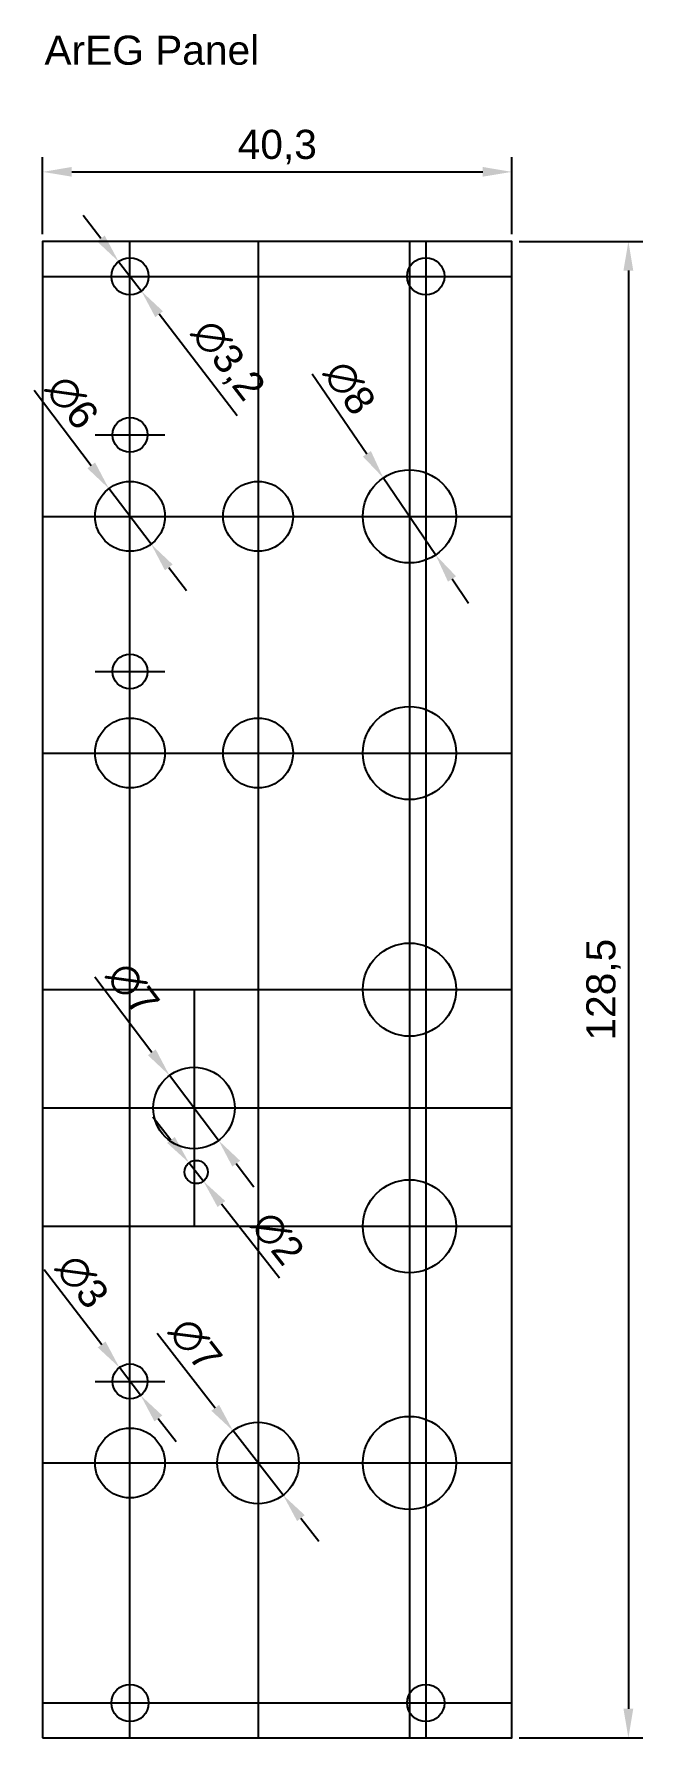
# Model space of a CAD drawing. Header units: millimetres. Extents: x -1 to 52, y 0 to 146.
import ezdxf

# ---------------------------------------------------------------- set-up
doc = ezdxf.new("R2010")
doc.units = ezdxf.units.MM
for name, color, linetype in [('01 Cuts', 7, 'Continuous'), ('03 Name', 4, 'Continuous'), ('04 Ano', 3, 'Continuous'), ('05 Hole', 6, 'Continuous'), ('10 Guide', 252, 'Continuous')]:
    doc.layers.add(name, color=color, linetype=linetype)
doc.styles.get("Standard").update_dxf_attribs({"font": 'arial.ttf'})
doc.dimstyles.new('ISO-25', dxfattribs={"dimtxt": 2.5, "dimasz": 2.5, "dimexe": 1.25, "dimexo": 0.625, "dimtad": 1, "dimtxsty": 'Standard', "dimcen": 2.5, "dimadec": 0, "dimazin": 0, "dimtfac": 1, "dimtmove": 0, "dimatfit": 3, "dimfxl": 1, "dimarcsym": 0})

# ---------------------------------------------------------------- blocks, each defined once
blk = doc.blocks.new('*D2')
at = {"layer": '04 Ano', "color": 0, "lineweight": -2, "transparency": 16777216}
for p, q in [((-0.74, 115.72), (4.17, 109.27)), ((9.32, 102.5), (5.68, 107.28)), ((10.83, 100.51), (12.34, 98.52))]:
    blk.add_line(p, q, dxfattribs=at)
at = {"layer": '04 Ano', "color": 0, "transparency": 16777216}
for points in [[(4.5, 109.52), (3.84, 109.02), (5.68, 107.28)], [(11.16, 100.76), (10.5, 100.26), (9.32, 102.5)]]:
    blk.add_solid(points, dxfattribs=at)
at = {"layer": 'Defpoints', "color": 0, "transparency": 16777216}
for p in [(5.68, 107.28), (9.32, 102.5)]:
    blk.add_point(p, dxfattribs=at)
at = {"layer": '04 Ano', "color": 0, "transparency": 16777216, "insert": (2.53, 114.68), "char_height": 2.5, "attachment_point": 5, "rotation": 307.2578}
blk.add_mtext('∅6', dxfattribs=at)
blk = doc.blocks.new('*D3')
at = {"layer": '04 Ano', "color": 0, "lineweight": -2, "transparency": 16777216}
for p, q in [((5, 128.75), (3.48, 130.73)), ((6.52, 126.77), (8.48, 124.23)), ((16.7, 113.53), (10, 122.25))]:
    blk.add_line(p, q, dxfattribs=at)
at = {"layer": '04 Ano', "color": 0, "transparency": 16777216}
for points in [[(5.33, 129), (4.67, 128.5), (6.52, 126.77)], [(10.33, 122.5), (9.67, 122), (8.48, 124.23)]]:
    blk.add_solid(points, dxfattribs=at)
at = {"layer": 'Defpoints', "color": 0, "transparency": 16777216}
for p in [(6.52, 126.77), (8.48, 124.23)]:
    blk.add_point(p, dxfattribs=at)
at = {"layer": '04 Ano', "color": 0, "transparency": 16777216, "insert": (15.83, 118.22), "char_height": 2.5, "attachment_point": 5, "rotation": 307.5649}
blk.add_mtext('∅3,2', dxfattribs=at)
blk = doc.blocks.new('*U4')
at = {"layer": '05 Hole'}
blk.add_circle((0, 0), 4, dxfattribs=at)
blk = doc.blocks.new('*U5')
at = {"layer": '04 Ano', "color": 0, "linetype": 'ByBlock', "lineweight": -2, "transparency": 16777216}
for p in [(0, 0), (0, -20.32), (0, -40.64), (0, -60.96), (0, -81.28)]:
    blk.add_blockref('*U4', p, dxfattribs=at)
blk = doc.blocks.new('*D6')
at = {"layer": '04 Ano', "color": 0, "lineweight": -2, "transparency": 16777216}
for p, q in [((23.15, 117.14), (27.84, 110.26)), ((33.75, 101.58), (29.25, 108.2)), ((35.16, 99.52), (36.57, 97.45))]:
    blk.add_line(p, q, dxfattribs=at)
at = {"layer": '04 Ano', "color": 0, "transparency": 16777216}
for points in [[(28.19, 110.5), (27.5, 110.03), (29.25, 108.2)], [(35.5, 99.75), (34.81, 99.28), (33.75, 101.58)]]:
    blk.add_solid(points, dxfattribs=at)
at = {"layer": 'Defpoints', "color": 0, "transparency": 16777216}
for p in [(29.25, 108.2), (33.75, 101.58)]:
    blk.add_point(p, dxfattribs=at)
at = {"layer": '04 Ano', "color": 0, "transparency": 16777216, "insert": (26.36, 115.93), "char_height": 2.5, "attachment_point": 5, "rotation": 304.2619}
blk.add_mtext('∅8', dxfattribs=at)
blk = doc.blocks.new('*D7')
at = {"layer": '04 Ano', "color": 0, "lineweight": -2, "transparency": 16777216}
for p, q in [((0.13, 40.22), (5.07, 33.78)), ((8.41, 29.42), (6.59, 31.8)), ((9.93, 27.44), (11.46, 25.45))]:
    blk.add_line(p, q, dxfattribs=at)
at = {"layer": '04 Ano', "color": 0, "transparency": 16777216}
for points in [[(5.4, 34.04), (4.73, 33.53), (6.59, 31.8)], [(10.27, 27.69), (9.6, 27.18), (8.41, 29.42)]]:
    blk.add_solid(points, dxfattribs=at)
at = {"layer": 'Defpoints', "color": 0, "transparency": 16777216}
for p in [(6.59, 31.8), (8.41, 29.42)]:
    blk.add_point(p, dxfattribs=at)
at = {"layer": '04 Ano', "color": 0, "transparency": 16777216, "insert": (3.4, 39.19), "char_height": 2.5, "attachment_point": 5, "rotation": 307.4895}
blk.add_mtext('∅3', dxfattribs=at)
blk = doc.blocks.new('*D8')
at = {"layer": '04 Ano', "color": 0, "lineweight": -2, "transparency": 16777216}
for p, q in [((0, 129.12), (0, 135.72)), ((40.3, 129.12), (40.3, 135.72)), ((2.5, 134.47), (37.8, 134.47))]:
    blk.add_line(p, q, dxfattribs=at)
at = {"layer": '04 Ano', "color": 0, "transparency": 16777216}
for points in [[(2.5, 134.89), (2.5, 134.06), (0, 134.47)], [(37.8, 134.89), (37.8, 134.06), (40.3, 134.47)]]:
    blk.add_solid(points, dxfattribs=at)
at = {"layer": 'Defpoints', "color": 0, "transparency": 16777216}
for p in [(40.3, 134.47), (0, 128.5), (40.3, 128.5)]:
    blk.add_point(p, dxfattribs=at)
at = {"layer": '04 Ano', "color": 0, "transparency": 16777216, "insert": (20.15, 136.6), "char_height": 2.5, "attachment_point": 5}
blk.add_mtext('40,3', dxfattribs=at)
blk = doc.blocks.new('*D9')
at = {"layer": '04 Ano', "color": 0, "lineweight": -2, "transparency": 16777216}
for p, q in [((40.92, 128.5), (51.55, 128.5)), ((50.3, 126), (50.3, 2.5)), ((40.92, 0), (51.55, 0))]:
    blk.add_line(p, q, dxfattribs=at)
at = {"layer": '04 Ano', "color": 0, "transparency": 16777216}
for points in [[(49.88, 126), (50.72, 126), (50.3, 128.5)], [(49.88, 2.5), (50.72, 2.5), (50.3, 0)]]:
    blk.add_solid(points, dxfattribs=at)
at = {"layer": 'Defpoints', "color": 0, "transparency": 16777216}
for p in [(40.3, 128.5), (40.3, 0), (50.3, 0)]:
    blk.add_point(p, dxfattribs=at)
at = {"layer": '04 Ano', "color": 0, "transparency": 16777216, "insert": (48.17, 64.25), "char_height": 2.5, "attachment_point": 5, "rotation": 90}
blk.add_mtext('128,5', dxfattribs=at)
blk = doc.blocks.new('*D10')
at = {"layer": '04 Ano', "color": 0, "lineweight": -2, "transparency": 16777216}
for p, q in [((9.84, 34.75), (14.82, 28.35)), ((20.65, 20.85), (16.35, 26.37)), ((22.18, 18.87), (23.72, 16.9))]:
    blk.add_line(p, q, dxfattribs=at)
at = {"layer": '04 Ano', "color": 0, "transparency": 16777216}
for points in [[(15.15, 28.6), (14.49, 28.09), (16.35, 26.37)], [(22.51, 19.13), (21.85, 18.62), (20.65, 20.85)]]:
    blk.add_solid(points, dxfattribs=at)
at = {"layer": 'Defpoints', "color": 0, "transparency": 16777216}
for p in [(16.35, 26.37), (20.65, 20.85)]:
    blk.add_point(p, dxfattribs=at)
at = {"layer": '04 Ano', "color": 0, "transparency": 16777216, "insert": (13.12, 33.75), "char_height": 2.5, "attachment_point": 5, "rotation": 307.857}
blk.add_mtext('∅7', dxfattribs=at)
blk = doc.blocks.new('*D11')
at = {"layer": '04 Ano', "color": 0, "lineweight": -2, "transparency": 16777216}
for p, q in [((4.48, 65.34), (9.38, 58.87)), ((15.11, 51.3), (10.89, 56.88)), ((16.62, 49.31), (18.13, 47.32))]:
    blk.add_line(p, q, dxfattribs=at)
at = {"layer": '04 Ano', "color": 0, "transparency": 16777216}
for points in [[(9.71, 59.12), (9.04, 58.62), (10.89, 56.88)], [(16.96, 49.56), (16.29, 49.06), (15.11, 51.3)]]:
    blk.add_solid(points, dxfattribs=at)
at = {"layer": 'Defpoints', "color": 0, "transparency": 16777216}
for p in [(10.89, 56.88), (15.11, 51.3)]:
    blk.add_point(p, dxfattribs=at)
at = {"layer": '04 Ano', "color": 0, "transparency": 16777216, "insert": (7.74, 64.29), "char_height": 2.5, "attachment_point": 5, "rotation": 307.1524}
blk.add_mtext('∅7', dxfattribs=at)
blk = doc.blocks.new('*D12')
at = {"layer": '04 Ano', "color": 0, "lineweight": -2, "transparency": 16777216}
for p, q in [((11.02, 51.34), (9.47, 53.31)), ((12.57, 49.38), (13.8, 47.81)), ((20.35, 39.49), (15.35, 45.84))]:
    blk.add_line(p, q, dxfattribs=at)
at = {"layer": '04 Ano', "color": 0, "transparency": 16777216}
for points in [[(11.35, 51.6), (10.69, 51.09), (12.57, 49.38)], [(15.68, 46.1), (15.02, 45.59), (13.8, 47.81)]]:
    blk.add_solid(points, dxfattribs=at)
at = {"layer": 'Defpoints', "color": 0, "transparency": 16777216}
for p in [(12.57, 49.38), (13.8, 47.81)]:
    blk.add_point(p, dxfattribs=at)
at = {"layer": '04 Ano', "color": 0, "transparency": 16777216, "insert": (20.17, 42.91), "char_height": 2.5, "attachment_point": 5, "rotation": 308.221}
blk.add_mtext('∅2', dxfattribs=at)

msp = doc.modelspace()

# ---------------------------------------------------------------- linework, layer by layer
at = {"layer": '01 Cuts'}
msp.add_lwpolyline([(0, 0), (40.3, 0), (40.3, 128.5), (0, 128.5)], close=True, dxfattribs=at)
at = {"layer": '05 Hole'}
for centre, radius in [((7.5, 125.5), 1.6), ((32.9, 125.5), 1.6), ((7.5, 111.89), 1.5), ((7.5, 104.89), 3), ((18.5, 104.89), 3), ((7.5, 91.57), 1.5), ((7.5, 84.57), 3), ((18.5, 84.57), 3), ((13, 54.09), 3.5), ((13.185, 48.593), 1), ((7.5, 30.61), 1.5), ((7.5, 23.61), 3), ((18.5, 23.61), 3.5), ((7.5, 3), 1.6), ((32.9, 3), 1.6)]:
    msp.add_circle(centre, radius, dxfattribs=at)
at = {"layer": '10 Guide'}
for p, q in [((7.5, 0), (7.5, 128.5)), ((18.5, 128.5), (18.5, 0)), ((31.5, 128.5), (31.5, 0)), ((32.9, 128.5), (32.9, 0)), ((0, 125.5), (40.3, 125.5)), ((4.5, 111.89), (10.5, 111.89)), ((0, 104.89), (40.3, 104.89)), ((4.5, 91.57), (10.5, 91.57)), ((0, 84.57), (40.3, 84.57)), ((0, 64.25), (40.3, 64.25)), ((13, 64.25), (13, 43.93)), ((0, 54.09), (40.3, 54.09)), ((0, 43.93), (40.3, 43.93)), ((40.3, 43.93), (40.3, 43.93)), ((4.5, 30.61), (10.5, 30.61)), ((0, 23.61), (40.3, 23.61)), ((0, 3), (40.3, 3))]:
    msp.add_line(p, q, dxfattribs=at)

# ---------------------------------------------------------------- block references
at = {"layer": '04 Ano'}
msp.add_blockref('*U5', (31.5, 104.89), dxfattribs=at)

# ---------------------------------------------------------------- texts
at = {"layer": '03 Name', "insert": (0.155, 146.17), "char_height": 2.5, "attachment_point": 1}
msp.add_mtext_dynamic_manual_height_columns('ArEG Panel', width=35.55881, gutter_width=12.5, heights=[0], dxfattribs=at)

# ---------------------------------------------------------------- dimensions: what is measured, and where the dimension line sits
at = {"layer": '04 Ano'}
dim = msp.add_linear_dim(base=(40.3, 134.473), p1=(0, 128.5), p2=(40.3, 128.5), dimstyle='ISO-25', dxfattribs=at)
dim.commit()
dim.dimension.update_dxf_attribs({"geometry": '*D8', "text_midpoint": (20.15, 136.6)})
for p1, p2, picture, middle in [((6.525, 126.768), (8.475, 124.232), '*D3', (15.832, 118.223)), ((9.316, 102.502), (5.684, 107.278), '*D2', (2.529, 114.682)), ((15.114, 51.3), (10.886, 56.88), '*D11', (7.744, 64.291)), ((12.566, 49.379), (13.803, 47.807), '*D12', (20.173, 42.906)), ((8.413, 29.42), (6.587, 31.8), '*D7', (3.401, 39.193)), ((20.648, 20.847), (16.352, 26.373), '*D10', (13.119, 33.745))]:
    dim = msp.add_diameter_dim_2p(p1=p1, p2=p2, dimstyle='ISO-25', dxfattribs=at)
    dim.commit()
    dim.dimension.update_dxf_attribs({"geometry": picture, "text_midpoint": middle})
dim = msp.add_linear_dim(base=(50.3, 0), p1=(40.3, 128.5), p2=(40.3, 0), angle=90, dimstyle='ISO-25', dxfattribs=at)
dim.commit()
dim.dimension.update_dxf_attribs({"geometry": '*D9', "text_midpoint": (48.173, 64.25)})
dim = msp.add_diameter_dim_2p(p1=(33.752, 101.584), p2=(29.248, 108.196), dimstyle='ISO-25', dxfattribs=at)
dim.commit()
dim.dimension.update_dxf_attribs({"geometry": '*D6', "text_midpoint": (24.733, 114.825), "dimtype": 163})

doc.saveas('drawing.dxf')
